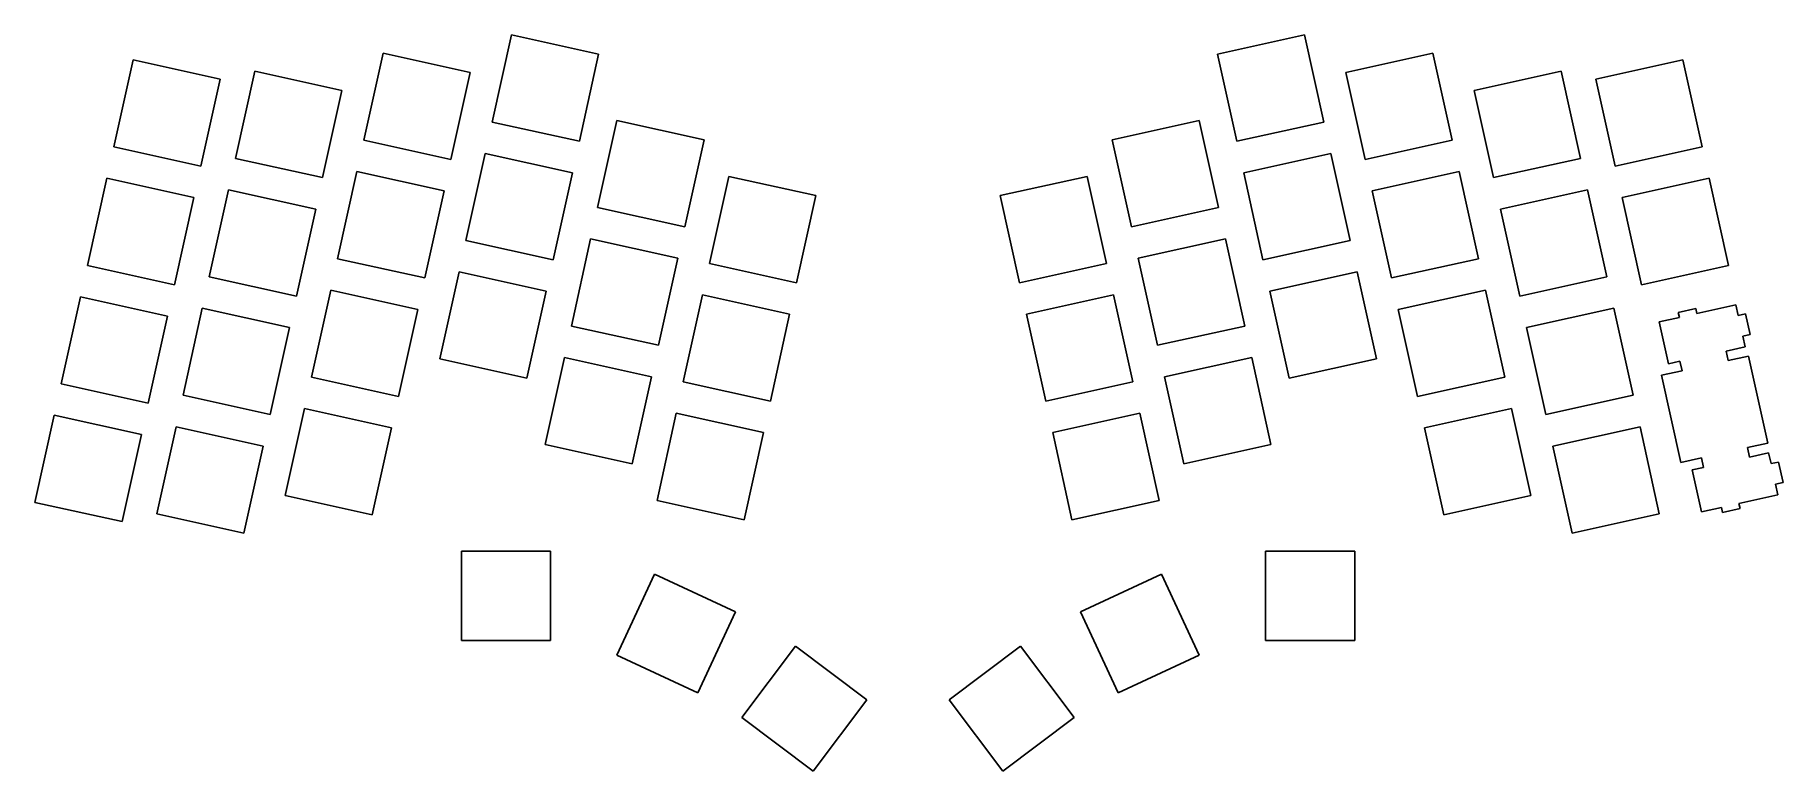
# Model space of a CAD drawing. Extents: x -137 to 137, y -36 to 79.
import ezdxf

# ---------------------------------------------------------------- set-up
doc = ezdxf.new("R2010")
doc.units = 0
doc.layers.add('BLACK', color=7, linetype='CONTINUOUS')

msp = doc.modelspace()

# ---------------------------------------------------------------- linework, layer by layer
at = {"layer": 'BLACK', "linetype": 'CONTINUOUS'}
for p, q in [((-62.2273, 79.102), (-65.2574, 65.4339)), ((-48.5591, 76.0719), (-62.2273, 79.102)), ((62.2273, 79.102), (48.5591, 76.0719)), ((65.2574, 65.4339), (62.2273, 79.102)), ((-121.63, 75.1979), (-124.661, 61.5298)), ((-107.962, 72.1677), (-121.63, 75.1979)), ((-82.3719, 76.2508), (-85.4021, 62.5826)), ((-68.7038, 73.2206), (-82.3719, 76.2508)), ((-51.5893, 62.4037), (-48.5591, 76.0719)), ((48.5591, 76.0719), (51.5893, 62.4037)), ((82.3719, 76.2508), (68.7038, 73.2206)), ((85.4021, 62.5826), (82.3719, 76.2508)), ((121.63, 75.1979), (107.962, 72.1677)), ((124.661, 61.5298), (121.63, 75.1979)), ((-110.992, 58.4996), (-107.962, 72.1677)), ((-102.517, 73.3995), (-105.547, 59.7314)), ((-88.8484, 70.3694), (-102.517, 73.3995)), ((-71.7339, 59.5525), (-68.7038, 73.2206)), ((68.7038, 73.2206), (71.7339, 59.5525)), ((102.517, 73.3995), (88.8484, 70.3694)), ((105.547, 59.7314), (102.517, 73.3995)), ((107.962, 72.1677), (110.992, 58.4996)), ((-91.8785, 56.7012), (-88.8484, 70.3694)), ((88.8484, 70.3694), (91.8785, 56.7012)), ((-65.2574, 65.4339), (-51.5893, 62.4037)), ((-45.6904, 65.6796), (-48.7206, 52.0115)), ((-32.0223, 62.6495), (-45.6904, 65.6796)), ((45.6904, 65.6796), (32.0223, 62.6495)), ((48.7206, 52.0115), (45.6904, 65.6796)), ((51.5893, 62.4037), (65.2574, 65.4339)), ((-124.661, 61.5298), (-110.992, 58.4996)), ((-85.4021, 62.5826), (-71.7339, 59.5525)), ((-66.3504, 60.5036), (-69.3806, 46.8354)), ((-52.6823, 57.4734), (-66.3504, 60.5036)), ((-35.0524, 48.9813), (-32.0223, 62.6495)), ((32.0223, 62.6495), (35.0524, 48.9813)), ((66.3504, 60.5036), (52.6823, 57.4734)), ((69.3806, 46.8355), (66.3504, 60.5036)), ((71.7339, 59.5525), (85.4021, 62.5826)), ((110.992, 58.4996), (124.661, 61.5298)), ((-105.547, 59.7314), (-91.8785, 56.7012)), ((-86.4951, 57.6523), (-89.5252, 43.9842)), ((-72.8269, 54.6222), (-86.4951, 57.6523)), ((86.4951, 57.6523), (72.8269, 54.6222)), ((89.5252, 43.9842), (86.4951, 57.6523)), ((91.8785, 56.7012), (105.547, 59.7314)), ((-125.754, 56.5995), (-128.784, 42.9313)), ((-112.085, 53.5693), (-125.754, 56.5995)), ((-55.7125, 43.8053), (-52.6823, 57.4734)), ((-28.1228, 56.9068), (-31.1529, 43.2387)), ((-14.4546, 53.8767), (-28.1228, 56.9068)), ((28.1228, 56.9068), (14.4546, 53.8767)), ((31.1529, 43.2387), (28.1228, 56.9068)), ((52.6823, 57.4734), (55.7125, 43.8053)), ((125.754, 56.5995), (112.085, 53.5693)), ((128.784, 42.9313), (125.754, 56.5995)), ((-115.116, 39.9012), (-112.085, 53.5693)), ((-106.64, 54.8011), (-109.67, 41.1329)), ((-92.9716, 51.7709), (-106.64, 54.8011)), ((-75.8571, 40.954), (-72.8269, 54.6222)), ((-17.4848, 40.2085), (-14.4546, 53.8767)), ((14.4546, 53.8767), (17.4848, 40.2085)), ((72.8269, 54.6222), (75.8571, 40.954)), ((106.64, 54.8011), (92.9716, 51.7709)), ((109.67, 41.1329), (106.64, 54.8011)), ((112.085, 53.5693), (115.116, 39.9012)), ((-96.0017, 38.1028), (-92.9716, 51.7709)), ((-48.7206, 52.0115), (-35.0524, 48.9813)), ((35.0524, 48.9813), (48.7206, 52.0115)), ((92.9716, 51.7709), (96.0017, 38.1028)), ((-69.3806, 46.8354), (-55.7125, 43.8053)), ((-49.8136, 47.0812), (-52.8438, 33.413)), ((-36.1455, 44.051), (-49.8136, 47.0812)), ((49.8136, 47.0812), (36.1455, 44.051)), ((52.8438, 33.413), (49.8136, 47.0812)), ((55.7125, 43.8053), (69.3806, 46.8355)), ((-89.5252, 43.9842), (-75.8571, 40.954)), ((-39.1756, 30.3829), (-36.1455, 44.051)), ((36.1455, 44.051), (39.1756, 30.3829)), ((75.8571, 40.954), (89.5252, 43.9842)), ((-128.784, 42.9313), (-115.116, 39.9012)), ((-70.4736, 41.9051), (-73.5038, 28.237)), ((-56.8055, 38.875), (-70.4736, 41.9051)), ((-31.1529, 43.2387), (-17.4848, 40.2085)), ((17.4848, 40.2085), (31.1529, 43.2387)), ((70.4736, 41.9051), (56.8055, 38.875)), ((73.5038, 28.237), (70.4736, 41.9051)), ((115.116, 39.9012), (128.784, 42.9313)), ((-109.67, 41.1329), (-96.0017, 38.1028)), ((-90.6183, 39.0539), (-93.6484, 25.3857)), ((-76.9501, 36.0237), (-90.6183, 39.0539)), ((-59.8356, 25.2068), (-56.8055, 38.875)), ((56.8055, 38.875), (59.8356, 25.2069)), ((90.6183, 39.0539), (76.9501, 36.0237)), ((93.6484, 25.3857), (90.6183, 39.0539)), ((96.0017, 38.1028), (109.67, 41.1329)), ((-129.877, 38.001), (-132.907, 24.3329)), ((-116.209, 34.9709), (-129.877, 38.001)), ((-110.763, 36.2027), (-113.793, 22.5345)), ((-97.0947, 33.1725), (-110.763, 36.2027)), ((-79.9803, 22.3556), (-76.9501, 36.0237)), ((-32.246, 38.3084), (-35.2761, 24.6403)), ((-18.5778, 35.2782), (-32.246, 38.3084)), ((32.246, 38.3084), (18.5778, 35.2782)), ((35.2761, 24.6403), (32.246, 38.3084)), ((76.9501, 36.0237), (79.9803, 22.3556)), ((110.763, 36.2027), (97.0947, 33.1725)), ((113.793, 22.5345), (110.763, 36.2027)), ((123.627, 36.1597), (120.893, 35.5537)), ((123.8, 35.3787), (123.627, 36.1597)), ((129.922, 36.7358), (123.8, 35.3787)), ((130.295, 35.0516), (129.922, 36.7358)), ((-119.239, 21.3027), (-116.209, 34.9709)), ((-100.125, 19.5044), (-97.0947, 33.1725)), ((-52.8438, 33.413), (-39.1756, 30.3829)), ((-21.608, 21.6101), (-18.5778, 35.2782)), ((18.5778, 35.2782), (21.608, 21.6101)), ((39.1756, 30.3829), (52.8438, 33.413)), ((97.0947, 33.1725), (100.125, 19.5044)), ((121.067, 34.7726), (117.913, 34.0735)), ((117.913, 34.0735), (119.374, 27.4835)), ((120.893, 35.5537), (121.067, 34.7726)), ((131.467, 35.3114), (130.295, 35.0516)), ((132.181, 32.0896), (131.467, 35.3114)), ((131.009, 31.8299), (132.181, 32.0896)), ((131.383, 30.1458), (131.009, 31.8299)), ((-73.5038, 28.237), (-59.8356, 25.2068)), ((-53.9368, 28.4827), (-56.9669, 14.8146)), ((-40.2686, 25.4526), (-53.9368, 28.4827)), ((53.9368, 28.4827), (40.2686, 25.4526)), ((56.9669, 14.8146), (53.9368, 28.4827)), ((59.8356, 25.2069), (73.5038, 28.237)), ((119.374, 27.4835), (121.161, 27.8796)), ((121.161, 27.8796), (121.492, 26.3859)), ((128.385, 29.4813), (131.383, 30.1458)), ((128.717, 27.9876), (128.385, 29.4813)), ((131.938, 28.7018), (128.717, 27.9876)), ((134.968, 15.0337), (131.938, 28.7018)), ((-93.6484, 25.3857), (-79.9803, 22.3556)), ((-43.2988, 11.7844), (-40.2686, 25.4526)), ((40.2686, 25.4526), (43.2988, 11.7844)), ((79.9803, 22.3556), (93.6484, 25.3857)), ((121.492, 26.3859), (118.27, 25.6717)), ((118.27, 25.6717), (121.3, 12.0035)), ((-132.907, 24.3329), (-119.239, 21.3027)), ((-113.793, 22.5345), (-100.125, 19.5044)), ((-35.2761, 24.6403), (-21.608, 21.6101)), ((21.608, 21.6101), (35.2761, 24.6403)), ((100.125, 19.5044), (113.793, 22.5345)), ((-134, 19.4026), (-137.03, 5.73444)), ((-120.332, 16.3724), (-134, 19.4026)), ((-94.7414, 20.4555), (-97.7716, 6.78731)), ((-81.0733, 17.4253), (-94.7414, 20.4555)), ((-36.3691, 19.71), (-39.3993, 6.04181)), ((-22.701, 16.6798), (-36.3691, 19.71)), ((36.3691, 19.71), (22.701, 16.6798)), ((39.3993, 6.04181), (36.3691, 19.71)), ((94.7414, 20.4555), (81.0733, 17.4253)), ((97.7716, 6.78731), (94.7414, 20.4555)), ((-114.886, 17.6042), (-117.916, 3.93607)), ((-101.218, 14.5741), (-114.886, 17.6042)), ((-84.1034, 3.75716), (-81.0733, 17.4253)), ((-25.7311, 3.01166), (-22.701, 16.6798)), ((22.701, 16.6798), (25.7311, 3.01166)), ((81.0733, 17.4253), (84.1034, 3.75716)), ((114.886, 17.6042), (101.218, 14.5741)), ((117.916, 3.93607), (114.886, 17.6042)), ((-123.362, 2.70429), (-120.332, 16.3724)), ((-104.248, 0.90592), (-101.218, 14.5741)), ((-56.9669, 14.8146), (-43.2988, 11.7844)), ((43.2988, 11.7844), (56.9669, 14.8146)), ((101.218, 14.5741), (104.248, 0.90592)), ((131.747, 14.3194), (134.968, 15.0337)), ((132.078, 12.8257), (131.747, 14.3194)), ((121.3, 12.0035), (124.522, 12.7178)), ((124.853, 11.224), (123.067, 10.8279)), ((124.522, 12.7178), (124.853, 11.224)), ((135.075, 13.4901), (132.078, 12.8257)), ((135.448, 11.806), (135.075, 13.4901)), ((136.62, 12.0658), (135.448, 11.806)), ((137.334, 8.84399), (136.62, 12.0658)), ((123.067, 10.8279), (124.528, 4.23794)), ((136.163, 8.58426), (137.334, 8.84399)), ((136.536, 6.90015), (136.163, 8.58426)), ((-137.03, 5.73444), (-123.362, 2.70429)), ((-97.7716, 6.78731), (-84.1034, 3.75716)), ((-39.3993, 6.04181), (-25.7311, 3.01166)), ((25.7311, 3.01166), (39.3993, 6.04181)), ((84.1034, 3.75716), (97.7716, 6.78731)), ((130.415, 5.54307), (136.536, 6.90015)), ((130.588, 4.76204), (130.415, 5.54307)), ((-117.916, 3.93607), (-104.248, 0.90592)), ((104.248, 0.90592), (117.916, 3.93607)), ((124.528, 4.23794), (127.681, 4.93704)), ((127.681, 4.93704), (127.854, 4.15601)), ((127.854, 4.15601), (130.588, 4.76204)), ((-70.1031, -1.92969), (-70.1031, -15.9297)), ((-56.1031, -1.92969), (-70.1031, -1.92969)), ((-56.1031, -15.9297), (-56.1031, -1.92969)), ((56.1032, -1.92969), (56.1032, -15.9297)), ((70.1032, -1.92969), (56.1032, -1.92969)), ((70.1032, -15.9297), (70.1032, -1.92969)), ((-39.7666, -5.55143), (-45.6832, -18.2397)), ((-27.0783, -11.4681), (-39.7666, -5.55143)), ((39.7666, -5.55143), (27.0783, -11.4681)), ((45.6832, -18.2397), (39.7666, -5.55143)), ((-32.9949, -24.1564), (-27.0783, -11.4681)), ((27.0783, -11.4681), (32.9949, -24.1564)), ((-70.1031, -15.9297), (-56.1031, -15.9297)), ((56.1032, -15.9297), (70.1032, -15.9297)), ((-45.6832, -18.2397), (-32.9949, -24.1564)), ((-17.6539, -16.8404), (-26.0793, -28.0213)), ((-6.47299, -25.2658), (-17.6539, -16.8404)), ((17.6539, -16.8404), (6.47299, -25.2658)), ((26.0793, -28.0213), (17.6539, -16.8404)), ((32.9949, -24.1564), (45.6832, -18.2397)), ((-14.8984, -36.4467), (-6.47299, -25.2658)), ((6.47299, -25.2658), (14.8984, -36.4467)), ((-26.0793, -28.0213), (-14.8984, -36.4467)), ((14.8984, -36.4467), (26.0793, -28.0213))]:
    msp.add_line(p, q, dxfattribs=at)

doc.saveas('drawing.dxf')
